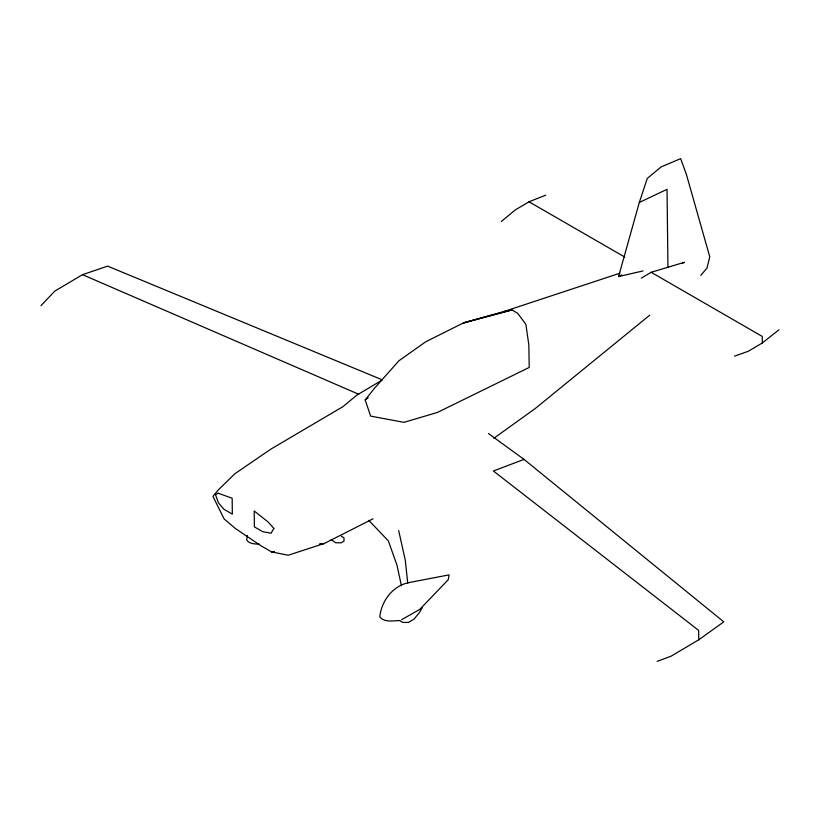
<?xml version="1.0" encoding="UTF-8"?>
<svg xmlns="http://www.w3.org/2000/svg" width="820" height="820" viewBox="0 0 820 820"><rect width="100%" height="100%" fill="white"/><g stroke="black" fill="none" stroke-linecap="round" stroke-linejoin="round"><path stroke-width="1.23" d="M401.636 619.694L419.717 609.424L448.263 579.699L449.093 574.881L408.452 582.672C392.452 586.197 381.515 600.978 379.783 616.794C384.16 622.769 393.364 620.709 399.678 620.535M247.455 535.48L246.646 539.919C249.116 543.926 254.917 544.101 259.171 544.039M642.982 270.938L618.577 276.565L639.313 202.448L647.267 178.442L661.135 166.89L680.682 158.629L686.422 174.527L709.751 256.773L707.014 268.037L700.762 275.387M422.238 607.681L419.43 612.632L413.957 619.161L408.452 622.421L402.907 622.431L400.016 620.853M503.818 311.549L511.926 309.95L517.605 313.23L525.856 324.269L528.849 345.005L529.218 367.452L437.388 412.45L403.932 422.341L370.65 416.109L365.177 399.965L374.279 388.495L399.012 360.697L425.816 341.725L463.361 322.957L503.818 311.549L619.889 273.224M41 305.645L54.786 291.11L82.523 274.669L107.656 266.131L382.202 379.824M501.338 221.482L515.165 210.002L529.023 201.792L545.771 195.15M649.727 315.167L535.142 408.606L493.906 438.239M734.566 356.136L748.465 351.185L762.333 342.965L779 329.794M365.177 399.965L368.19 397.72M657.138 661.371L671.037 656.205L698.763 639.774L723.793 621.857L524.031 459.395L488.453 433.513M381.751 380.326L356.823 395.137L342.996 406.617L270.866 449.124L234.827 473.775L218.11 490.134L212.933 496.366L224.096 518.906L235.155 528.326L260.555 545.536L271.574 551.901L288.209 555.232L324.412 543.424L373.038 518.793M641.342 278.113L651.152 272.291L684.423 262.297L682.137 263.445M618.577 276.565L621.878 274.997M639.313 202.448L667.039 189.338L667.951 267.545M524.031 459.395L493.384 470.987L698.65 630.395L698.763 639.774M319.677 544.275L324.412 543.424L319.38 544.234M274.095 551.501L271.574 551.901L274.054 551.511M82.523 274.669L358.699 394.246M529.023 201.792L624.727 257.039M651.152 272.291L762.251 336.436L762.333 342.965M341.335 536.259L344 537.797L344 541.128L341.161 542.809L335.646 542.748L331.095 539.499M368.846 520.413L388.372 540.913L396.911 564.959L401.41 585.664M398.674 530.622L405.264 560.009L407.755 583.461M273.849 528.439L271.082 533.226L262.738 531.688L254.384 526.87L254.2 510.962L268.284 522.135L273.849 528.439M218.151 493.189L215.537 494.778L218.458 502.844L223.993 509.322L232.347 514.14L232.162 498.242L218.151 493.189M471.633 320.651L463.361 322.957L511.926 309.95L471.633 320.651"/></g></svg>
